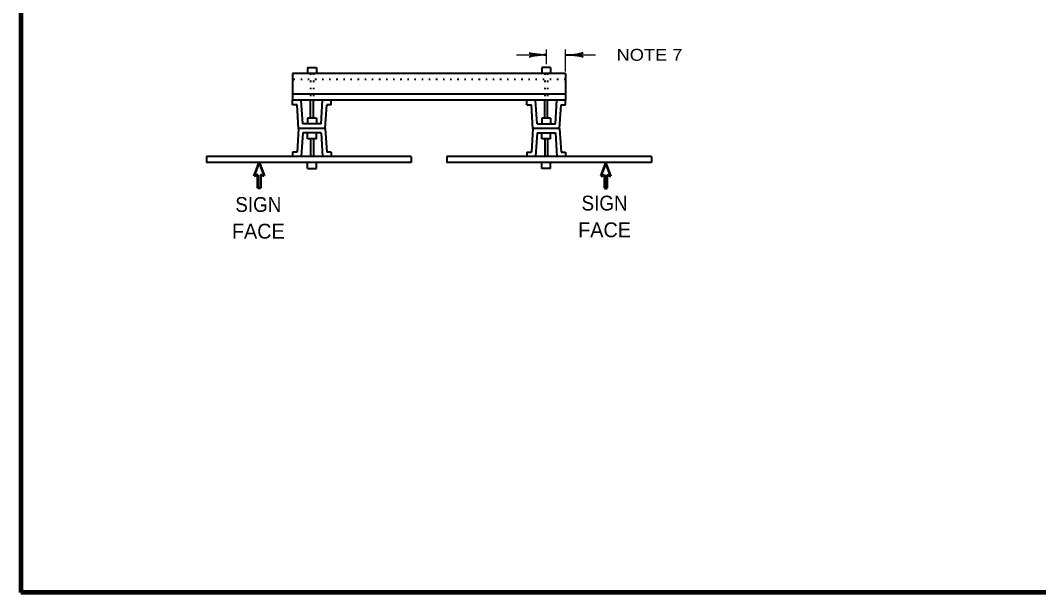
# Model space of a CAD drawing. Extents: x 826 to 1681, y -33 to 511.
# Drawn here: x 882.9 to 1088.9, y -21.2 to 94.5 of the extents above; entities that cross this region are included whole.
import ezdxf
from ezdxf.enums import TextEntityAlignment as Align

# ---------------------------------------------------------------- set-up
doc = ezdxf.new("R2010")
doc.units = 0
doc.header["$LTSCALE"] = 0.96
doc.linetypes.add('DOTTED', pattern=[1.5, 0.3, -1.2])
doc.linetypes.add('MEDIUM_DASHED', pattern=[4.5, 3, -1.5])
doc.layers.add('1', color=7, linetype='Continuous', lineweight=40)

msp = doc.modelspace()

# ---------------------------------------------------------------- linework, layer by layer
at = {"layer": '1', "lineweight": 25}
for p, q in [((989.2692, 88.5981), (989.2692, 85.6209)), ((993.1692, 84.1284), (993.1692, 88.5981)), ((983.2692, 87.4752), (989.2692, 87.4752)), ((993.2692, 87.4752), (999.2692, 87.4752))]:
    msp.add_line(p, q, dxfattribs=at)
at = {"layer": '1'}
for p, q in [((940.9692, 84.9169), (942.7692, 84.9169)), ((940.9692, 84.9169), (940.9692, 83.7169)), ((940.9692, 84.9169), (942.7692, 84.9169)), ((940.9692, 84.9169), (940.9692, 83.7169)), ((942.7692, 84.9169), (942.7692, 83.7169)), ((942.7692, 84.9169), (942.7692, 83.7169)), ((990.1692, 84.9169), (988.3692, 84.9169)), ((988.3692, 84.9169), (988.3692, 83.7169)), ((990.1692, 84.9169), (988.3692, 84.9169)), ((988.3692, 84.9169), (988.3692, 83.7169)), ((990.1692, 84.9169), (990.1692, 83.7169)), ((990.1692, 84.9169), (990.1692, 83.7169)), ((993.1692, 83.7169), (937.9692, 83.7169)), ((937.9692, 83.7169), (937.9692, 78.3169)), ((993.1692, 83.7169), (937.9692, 83.7169)), ((937.9692, 83.7169), (937.9692, 78.3169)), ((993.1692, 83.7169), (993.1692, 78.3169)), ((993.1692, 83.7169), (993.1692, 78.3169)), ((993.1692, 79.5169), (937.9692, 79.5169)), ((993.1692, 79.5169), (937.9692, 79.5169)), ((993.1692, 78.3169), (937.9692, 78.3169)), ((937.9692, 77.4169), (937.9692, 78.3169)), ((993.1692, 78.3169), (937.9692, 78.3169)), ((937.9692, 77.4169), (937.9692, 78.3169)), ((940.0147, 73.5169), (939.7146, 78.3169)), ((940.0147, 73.5169), (939.7146, 78.3169)), ((941.5692, 74.7169), (941.5692, 78.3169)), ((941.5692, 75.0789), (941.5692, 78.3169)), ((942.1692, 74.7169), (942.1692, 78.3169)), ((943.7236, 73.5169), (944.0237, 78.3169)), ((943.7236, 73.5169), (944.0237, 78.3169)), ((945.7692, 77.4169), (945.7692, 78.3169)), ((945.7692, 77.4169), (945.7692, 78.3169)), ((985.3692, 77.4169), (985.3692, 78.3169)), ((985.3692, 77.4169), (985.3692, 78.3169)), ((987.4148, 73.5169), (987.1147, 78.3169)), ((987.4148, 73.5169), (987.1147, 78.3169)), ((988.9692, 74.7169), (988.9692, 78.3169)), ((988.9692, 74.886), (988.9692, 78.3169)), ((989.5692, 74.7169), (989.5692, 78.3169)), ((989.5692, 74.9026), (989.5692, 78.3169)), ((991.1237, 73.5169), (991.4238, 78.3169)), ((991.1237, 73.5169), (991.4238, 78.3169)), ((993.1692, 77.4169), (993.1692, 78.3169)), ((993.1692, 77.4169), (993.1692, 78.3169)), ((938.8692, 77.4169), (937.9692, 77.4169)), ((938.8692, 77.4169), (937.9692, 77.4169)), ((939.1692, 72.6169), (938.8692, 77.4169)), ((939.1692, 72.6169), (938.8692, 77.4169)), ((944.5692, 72.6169), (944.8692, 77.4169)), ((944.5692, 72.6169), (944.8692, 77.4169)), ((945.7692, 77.4169), (944.8692, 77.4169)), ((945.7692, 77.4169), (944.8692, 77.4169)), ((985.3692, 77.4169), (986.2692, 77.4169)), ((985.3692, 77.4169), (986.2692, 77.4169)), ((986.5692, 72.6169), (986.2692, 77.4169)), ((986.5692, 72.6169), (986.2692, 77.4169)), ((991.9692, 72.6169), (992.2692, 77.4169)), ((991.9692, 72.6169), (992.2692, 77.4169)), ((992.2692, 77.4169), (993.1692, 77.4169)), ((992.2692, 77.4169), (993.1692, 77.4169)), ((942.7692, 74.7169), (940.9692, 74.7169)), ((940.9692, 74.7169), (940.9692, 73.5169)), ((942.7692, 74.7169), (940.9692, 74.7169)), ((940.9692, 74.7169), (940.9692, 73.5169)), ((942.7692, 74.7169), (942.7692, 73.5169)), ((942.7692, 74.7169), (942.7692, 73.5169)), ((990.1692, 74.7169), (988.3692, 74.7169)), ((988.3692, 74.7169), (988.3692, 73.5169)), ((990.1692, 74.7169), (988.3692, 74.7169)), ((988.3692, 74.7169), (988.3692, 73.5169)), ((990.1692, 74.7169), (990.1692, 73.5169)), ((990.1692, 74.7169), (990.1692, 73.5169)), ((939.1692, 72.6169), (938.8692, 67.8169)), ((939.1692, 72.6169), (938.8692, 67.8169)), ((944.5692, 72.6169), (939.1692, 72.6169)), ((944.5692, 72.6169), (939.1692, 72.6169)), ((943.7236, 73.5169), (940.0147, 73.5169)), ((943.7236, 73.5169), (940.0147, 73.5169)), ((944.5692, 72.6169), (944.8692, 67.8169)), ((944.5692, 72.6169), (944.8692, 67.8169)), ((986.5692, 72.6169), (986.2692, 67.8169)), ((986.5692, 72.6169), (986.2692, 67.8169)), ((991.9692, 72.6169), (986.5692, 72.6169)), ((991.9692, 72.6169), (986.5692, 72.6169)), ((987.4148, 73.5169), (991.1237, 73.5169)), ((987.4148, 73.5169), (991.1237, 73.5169)), ((991.9692, 72.6169), (992.2692, 67.8169)), ((991.9692, 72.6169), (992.2692, 67.8169)), ((940.0147, 71.7169), (939.7146, 66.9169)), ((940.0147, 71.7169), (939.7146, 66.9169)), ((943.7236, 71.7169), (940.0147, 71.7169)), ((943.7236, 71.7169), (940.0147, 71.7169)), ((940.9692, 70.5169), (940.9692, 71.7169)), ((940.9692, 70.5169), (940.9692, 71.7169)), ((942.7692, 70.5169), (940.9692, 70.5169)), ((942.7692, 70.5169), (940.9692, 70.5169)), ((941.5692, 70.5169), (941.5692, 66.9169)), ((941.5692, 70.5169), (941.5692, 66.9169)), ((942.1692, 70.5169), (942.1692, 66.9169)), ((942.7692, 70.5169), (942.7692, 71.7169)), ((942.7692, 70.5169), (942.7692, 71.7169)), ((943.7236, 71.7169), (944.0237, 66.9169)), ((943.7236, 71.7169), (944.0237, 66.9169)), ((987.4148, 71.7169), (987.1147, 66.9169)), ((987.4148, 71.7169), (987.1147, 66.9169)), ((987.4148, 71.7169), (991.1237, 71.7169)), ((987.4148, 71.7169), (991.1237, 71.7169)), ((988.3692, 70.5169), (988.3692, 71.7169)), ((988.3692, 70.5169), (988.3692, 71.7169)), ((990.1692, 70.5169), (988.3692, 70.5169)), ((990.1692, 70.5169), (988.3692, 70.5169)), ((988.9692, 70.5169), (988.9692, 66.9169)), ((988.9692, 70.5169), (988.9692, 66.9169)), ((989.5692, 70.5169), (989.5692, 66.9169)), ((989.5692, 70.5169), (989.5692, 66.9169)), ((990.1692, 70.5169), (990.1692, 71.7169)), ((990.1692, 70.5169), (990.1692, 71.7169)), ((991.1237, 71.7169), (991.4238, 66.9169)), ((991.1237, 71.7169), (991.4238, 66.9169)), ((920.5692, 66.9169), (920.5692, 65.7169)), ((961.9692, 66.9169), (920.5692, 66.9169)), ((961.9692, 66.9169), (923.5692, 66.9169)), ((938.8692, 67.8169), (937.9692, 67.8169)), ((937.9692, 67.8169), (937.9692, 66.9169)), ((938.8692, 67.8169), (937.9692, 67.8169)), ((937.9692, 67.8169), (937.9692, 66.9169)), ((945.7692, 67.8169), (944.8692, 67.8169)), ((945.7692, 67.8169), (944.8692, 67.8169)), ((945.7692, 67.8169), (945.7692, 66.9169)), ((945.7692, 67.8169), (945.7692, 66.9169)), ((961.9692, 66.9169), (961.9692, 65.7169)), ((961.9692, 66.9169), (961.9692, 65.7169)), ((1010.5692, 66.9169), (969.1692, 66.9169)), ((969.1692, 66.9169), (969.1692, 65.7169)), ((969.1692, 66.9169), (969.1692, 65.7169)), ((1007.5692, 66.9169), (969.1692, 66.9169)), ((985.3692, 67.8169), (986.2692, 67.8169)), ((985.3692, 67.8169), (985.3692, 66.9169)), ((985.3692, 67.8169), (986.2692, 67.8169)), ((985.3692, 67.8169), (985.3692, 66.9169)), ((992.2692, 67.8169), (993.1692, 67.8169)), ((992.2692, 67.8169), (993.1692, 67.8169)), ((993.1692, 67.8169), (993.1692, 66.9169)), ((993.1692, 67.8169), (993.1692, 66.9169)), ((1010.5692, 66.9169), (1010.5692, 65.7169)), ((961.9692, 65.7169), (920.5692, 65.7169)), ((961.9692, 65.7169), (923.5692, 65.7169)), ((940.9692, 64.5169), (940.9692, 65.7169)), ((940.9692, 64.5169), (940.9692, 65.7169)), ((940.9692, 64.5169), (940.9692, 65.7169)), ((940.9692, 64.5169), (942.7692, 64.5169)), ((940.9692, 64.5169), (942.7692, 64.5169)), ((940.9692, 64.5169), (942.7692, 64.5169)), ((942.7692, 64.5169), (942.7692, 65.7169)), ((942.7692, 64.5169), (942.7692, 65.7169)), ((942.7692, 64.5169), (942.7692, 65.7169)), ((1010.5692, 65.7169), (969.1692, 65.7169)), ((1007.5692, 65.7169), (969.1692, 65.7169)), ((988.3692, 64.5169), (988.3692, 65.7169)), ((988.3692, 64.5169), (988.3692, 65.7169)), ((988.3692, 64.5169), (988.3692, 65.7169)), ((990.1692, 64.5169), (988.3692, 64.5169)), ((990.1692, 64.5169), (988.3692, 64.5169)), ((990.1692, 64.5169), (988.3692, 64.5169)), ((990.1692, 64.5169), (990.1692, 65.7169)), ((990.1692, 64.5169), (990.1692, 65.7169)), ((990.1692, 64.5169), (990.1692, 65.7169))]:
    msp.add_line(p, q, dxfattribs=at)
at = {"layer": '1', "linetype": 'DOTTED'}
for p, q in [((993.1692, 82.5169), (937.9692, 82.5169)), ((993.1692, 82.5169), (937.9692, 82.5169)), ((941.5692, 83.7169), (941.5692, 78.3169)), ((941.5692, 83.7169), (941.5692, 78.3169)), ((942.1692, 83.7169), (942.1692, 78.3169)), ((942.1692, 83.7169), (942.1692, 78.3169)), ((988.9692, 83.7169), (988.9692, 78.3169)), ((989.5692, 83.7169), (989.5692, 78.3169)), ((942.1692, 70.5169), (942.1692, 66.9169))]:
    msp.add_line(p, q, dxfattribs=at)
at = {"layer": '1', "lineweight": 158}
msp.add_line((1674.589, -21.2361), (882.989, -21.2361), dxfattribs=at)
msp.add_lwpolyline([(1674.589, 504.8639), (882.889, 504.7639), (882.989, -21.2361)], dxfattribs=at)
at = {"layer": '1', "linetype": 'MEDIUM_DASHED', "lineweight": 53}
for points in [[(931.2091, 65.7016), (932.2411, 62.9416), (931.4731, 63.2536), (931.4731, 60.5176), (930.9451, 60.5176), (930.9451, 63.2536), (930.1771, 62.9416)], [(1001.3403, 65.7016), (1000.3083, 62.9416), (1001.0763, 63.2536), (1001.0763, 60.5176), (1001.6043, 60.5176), (1001.6043, 63.2536), (1002.3723, 62.9416)]]:
    msp.add_lwpolyline(points, close=True, dxfattribs=at)
at = {"layer": '1'}
for centre, major_axis, ratio, start_param, end_param in [((987.949, 87.1533), (2.1428, 0.1874), 0.122415, 0.89635335, 3.14159265), ((987.9138, 87.7388), (2.1077, -0.2108), 0.07063, 3.14071475, 5.41810995), ((994.6138, 87.2213), (-2.1077, 0.2108), 0.07063, 3.14071475, 5.41810995), ((994.6138, 87.2213), (-2.1077, 0.2108), 0.07063, 3.14071475, 5.41810995), ((994.5786, 87.8068), (-2.1428, -0.1874), 0.122415, 0.89635335, 3.14159265), ((994.5786, 87.8068), (-2.1428, -0.1874), 0.122415, 0.89635335, 3.14159265)]:
    msp.add_ellipse(centre, major_axis=major_axis, ratio=ratio, start_param=start_param, end_param=end_param, dxfattribs=at)

# ---------------------------------------------------------------- texts
for s, height, width, p in [('NOTE 7', 2.4, 1.15, (1010.1689, 86.2946)), ('SIGN', 3, 0.95, (931.03, 55.734)), ('SIGN', 3, 0.95, (1001.0815, 56.0165))]:
    msp.add_text(s, height=height, dxfattribs=dict(at, width=width)).set_placement(p, align=Align.CENTER)
for p in [(1001.0814, 50.6165), (931.0299, 50.334)]:
    msp.add_text('FACE', height=3, dxfattribs=at).set_placement(p, align=Align.CENTER)

doc.saveas('drawing.dxf')
